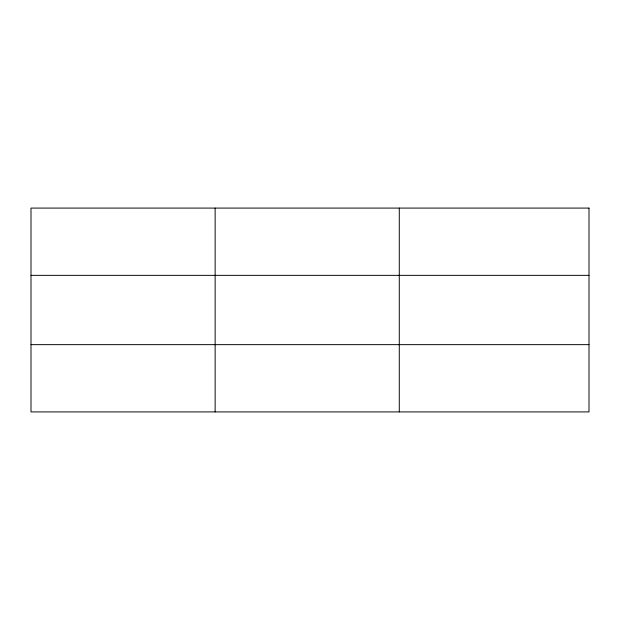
<?xml version="1.0" encoding="UTF-8"?>
<svg xmlns="http://www.w3.org/2000/svg" width="620" height="620" viewBox="0 0 620 620"><rect width="100%" height="100%" fill="white"/><g stroke="black" fill="none" stroke-linecap="round" stroke-linejoin="round"><path stroke-width="0.93" d="M215.14 208.088L215.14 411.913M399.28 208.088L399.28 411.913M31 275.35L589 275.35M31 344.65L589 344.65M589 208.088L589 411.913L31 411.913L31 208.088L589 208.088"/></g></svg>
